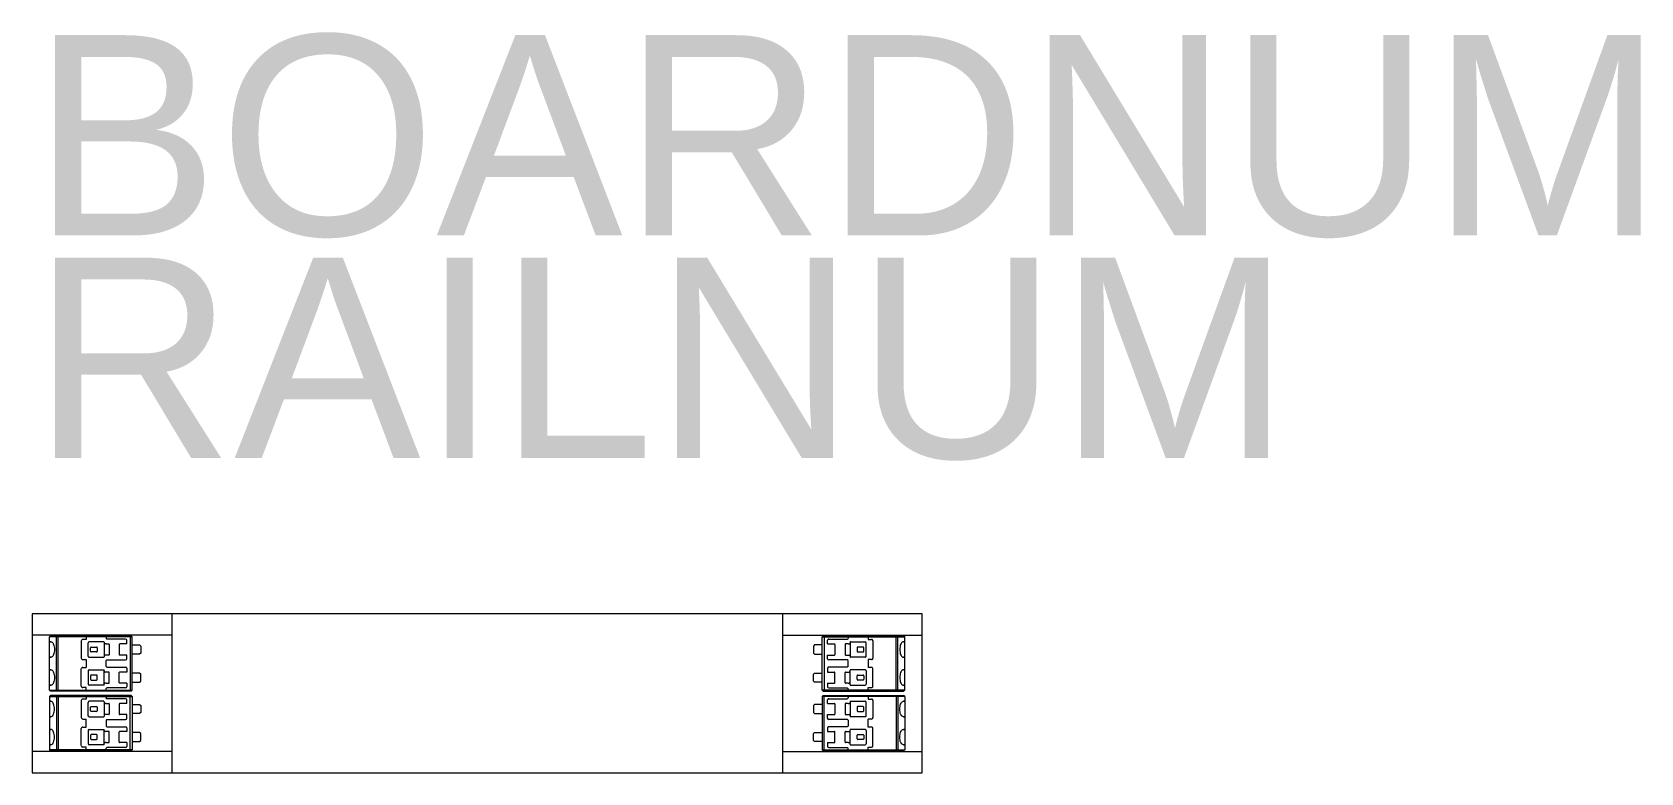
# Model space of a CAD drawing. Header units: inches. Extents: x 0 to 9.04, y -0.45 to 3.71.
import ezdxf

# ---------------------------------------------------------------- set-up
doc = ezdxf.new("R2010")
doc.units = ezdxf.units.IN
doc.header["$LTSCALE"] = 0.5
doc.header["$MEASUREMENT"] = 0
doc.layers.add('CUST DWG', color=7, linetype='CONTINUOUS', lineweight=20)
doc.layers.add('Mounting', color=4, linetype='CONTINUOUS')
doc.styles.add('LSAD_Standard', font='arial.ttf')

msp = doc.modelspace()

# ---------------------------------------------------------------- linework, layer by layer
at = {"layer": 'Mounting', "color": 0, "transparency": 16777216}
for p, q in [((0.785, 0.4467), (0.785, -0.4467)), ((4.215, 0.4467), (4.215, -0.4467)), ((0.785, 0.3267), (0, 0.3267)), ((0.0979, 0.3168), (0.1038, 0.3227)), ((0.0979, 0.3168), (0.1038, 0.3227)), ((0.5624, 0.3168), (0.0979, 0.3168)), ((0.0979, 0.0176), (0.0979, 0.3168)), ((0.1005, 0.2892), (0.1017, 0.2892)), ((0.1052, 0.2892), (0.1005, 0.2892)), ((0.1017, 0.2892), (0.1052, 0.2892)), ((0.5565, 0.3227), (0.1038, 0.3227)), ((0.1413, 0.3227), (0.1359, 0.3168)), ((0.1359, 0.0176), (0.1359, 0.3168)), ((0.1466, 0.3168), (0.1466, 0.3227)), ((0.1466, 0.0176), (0.1466, 0.3168)), ((0.276, 0.2941), (0.276, 0.1977)), ((0.3032, 0.302), (0.2846, 0.302)), ((0.3032, 0.3168), (0.2993, 0.3227)), ((0.3032, 0.3168), (0.3032, 0.302)), ((0.3144, 0.2085), (0.3144, 0.2833)), ((0.3325, 0.2892), (0.3203, 0.2892)), ((0.3357, 0.2892), (0.3325, 0.2892)), ((0.3562, 0.2892), (0.3357, 0.2892)), ((0.3593, 0.2892), (0.3562, 0.2892)), ((0.3853, 0.2892), (0.3593, 0.2892)), ((0.3932, 0.2892), (0.3853, 0.2892)), ((0.402, 0.2892), (0.3932, 0.2892)), ((0.402, 0.2892), (0.402, 0.2892)), ((0.404, 0.2872), (0.404, 0.2046)), ((0.4156, 0.277), (0.4099, 0.277)), ((0.415, 0.3168), (0.4177, 0.3227)), ((0.415, 0.3168), (0.415, 0.3079)), ((0.4203, 0.304), (0.415, 0.3079)), ((0.4156, 0.277), (0.4303, 0.277)), ((0.525, 0.304), (0.4203, 0.304)), ((0.4326, 0.275), (0.4326, 0.2168)), ((0.4896, 0.275), (0.4896, 0.2168)), ((0.531, 0.277), (0.4916, 0.277)), ((0.531, 0.277), (0.531, 0.2981)), ((0.5506, 0.3168), (0.5471, 0.3227)), ((0.5506, 0.3168), (0.5506, 0.0176)), ((0.5624, 0.3168), (0.5565, 0.3227)), ((0.5624, 0.0176), (0.5624, 0.3168)), ((0.5624, 0.2715), (0.6038, 0.2715)), ((0.6038, 0.2715), (0.6097, 0.2656)), ((4.215, 0.3267), (5, 0.3267)), ((4.3962, 0.2715), (4.3903, 0.2656)), ((4.4376, 0.2715), (4.3962, 0.2715)), ((4.4376, 0.3168), (4.4435, 0.3227)), ((4.4376, 0.3168), (4.9021, 0.3168)), ((4.4376, 0.0176), (4.4376, 0.3168)), ((4.4435, 0.3227), (4.8962, 0.3227)), ((4.4494, 0.3168), (4.4529, 0.3227)), ((4.4494, 0.3168), (4.4494, 0.0176)), ((4.469, 0.277), (4.469, 0.2981)), ((4.469, 0.277), (4.5084, 0.277)), ((4.475, 0.304), (4.5797, 0.304)), ((4.5104, 0.275), (4.5104, 0.2168)), ((4.5674, 0.275), (4.5674, 0.2168)), ((4.5844, 0.277), (4.5697, 0.277)), ((4.5797, 0.304), (4.585, 0.3079)), ((4.585, 0.3168), (4.5823, 0.3227)), ((4.5844, 0.277), (4.5901, 0.277)), ((4.585, 0.3168), (4.585, 0.3079)), ((4.596, 0.2872), (4.596, 0.2046)), ((4.598, 0.2892), (4.6068, 0.2892)), ((4.598, 0.2892), (4.598, 0.2892)), ((4.6068, 0.2892), (4.6147, 0.2892)), ((4.6147, 0.2892), (4.6407, 0.2892)), ((4.6407, 0.2892), (4.6438, 0.2892)), ((4.6438, 0.2892), (4.6643, 0.2892)), ((4.6643, 0.2892), (4.6675, 0.2892)), ((4.6675, 0.2892), (4.6797, 0.2892)), ((4.6856, 0.2085), (4.6856, 0.2833)), ((4.6968, 0.3168), (4.7007, 0.3227)), ((4.6968, 0.3168), (4.6968, 0.302)), ((4.6968, 0.302), (4.7154, 0.302)), ((4.724, 0.2941), (4.724, 0.1977)), ((4.8534, 0.3168), (4.8534, 0.3227)), ((4.8534, 0.0176), (4.8534, 0.3168)), ((4.8587, 0.3227), (4.8641, 0.3168)), ((4.8641, 0.0176), (4.8641, 0.3168)), ((4.8983, 0.2892), (4.8948, 0.2892)), ((4.8948, 0.2892), (4.8995, 0.2892)), ((4.9021, 0.3168), (4.8962, 0.3227)), ((4.9021, 0.3168), (4.8962, 0.3227)), ((4.8995, 0.2892), (4.8983, 0.2892)), ((4.9021, 0.0176), (4.9021, 0.3168)), ((0.1005, 0.2026), (0.1052, 0.2026)), ((0.1005, 0.2026), (0.1017, 0.2026)), ((0.1052, 0.2026), (0.1017, 0.2026)), ((0.2846, 0.1898), (0.3032, 0.1898)), ((0.3032, 0.1898), (0.3032, 0.1445)), ((0.3203, 0.2026), (0.3325, 0.2026)), ((0.3282, 0.2361), (0.3282, 0.2557)), ((0.3321, 0.2597), (0.3617, 0.2597)), ((0.3617, 0.2321), (0.3321, 0.2321)), ((0.3325, 0.2026), (0.3357, 0.2026)), ((0.3357, 0.2026), (0.3562, 0.2026)), ((0.3562, 0.2026), (0.3593, 0.2026)), ((0.3593, 0.2026), (0.3853, 0.2026)), ((0.3656, 0.2557), (0.3656, 0.2361)), ((0.3853, 0.2026), (0.3932, 0.2026)), ((0.3932, 0.2026), (0.402, 0.2026)), ((0.4156, 0.2148), (0.4099, 0.2148)), ((0.415, 0.1839), (0.4203, 0.1878)), ((0.415, 0.1504), (0.415, 0.1839)), ((0.4303, 0.2148), (0.4156, 0.2148)), ((0.4203, 0.1878), (0.525, 0.1878)), ((0.531, 0.2148), (0.4916, 0.2148)), ((0.531, 0.1937), (0.531, 0.2148)), ((0.6038, 0.2203), (0.5624, 0.2203)), ((0.6097, 0.2262), (0.6038, 0.2203)), ((0.6097, 0.2656), (0.6097, 0.2262)), ((4.3903, 0.2656), (4.3903, 0.2262)), ((4.3903, 0.2262), (4.3962, 0.2203)), ((4.3962, 0.2203), (4.4376, 0.2203)), ((4.469, 0.1937), (4.469, 0.2148)), ((4.469, 0.2148), (4.5084, 0.2148)), ((4.5797, 0.1878), (4.475, 0.1878)), ((4.5697, 0.2148), (4.5844, 0.2148)), ((4.585, 0.1839), (4.5797, 0.1878)), ((4.5844, 0.2148), (4.5901, 0.2148)), ((4.585, 0.1504), (4.585, 0.1839)), ((4.6068, 0.2026), (4.598, 0.2026)), ((4.6147, 0.2026), (4.6068, 0.2026)), ((4.6407, 0.2026), (4.6147, 0.2026)), ((4.6344, 0.2557), (4.6344, 0.2361)), ((4.6679, 0.2597), (4.6383, 0.2597)), ((4.6383, 0.2321), (4.6679, 0.2321)), ((4.6438, 0.2026), (4.6407, 0.2026)), ((4.6643, 0.2026), (4.6438, 0.2026)), ((4.6675, 0.2026), (4.6643, 0.2026)), ((4.6797, 0.2026), (4.6675, 0.2026)), ((4.6718, 0.2361), (4.6718, 0.2557)), ((4.6968, 0.1898), (4.6968, 0.1445)), ((4.7154, 0.1898), (4.6968, 0.1898)), ((4.8948, 0.2026), (4.8983, 0.2026)), ((4.8995, 0.2026), (4.8948, 0.2026)), ((4.8995, 0.2026), (4.8983, 0.2026)), ((0.1005, 0.1317), (0.1017, 0.1317)), ((0.1052, 0.1317), (0.1005, 0.1317)), ((0.1017, 0.1317), (0.1052, 0.1317)), ((0.276, 0.0402), (0.276, 0.1366)), ((0.2846, 0.1445), (0.3032, 0.1445)), ((0.3144, 0.1258), (0.3144, 0.051)), ((0.3203, 0.1317), (0.3325, 0.1317)), ((0.3282, 0.0983), (0.3282, 0.0786)), ((0.3617, 0.1022), (0.3321, 0.1022)), ((0.3325, 0.1317), (0.3357, 0.1317)), ((0.3357, 0.1317), (0.3562, 0.1317)), ((0.3562, 0.1317), (0.3593, 0.1317)), ((0.3593, 0.1317), (0.3853, 0.1317)), ((0.3656, 0.0786), (0.3656, 0.0983)), ((0.3853, 0.1317), (0.3932, 0.1317)), ((0.3932, 0.1317), (0.402, 0.1317)), ((0.404, 0.0471), (0.404, 0.1298)), ((0.4156, 0.1195), (0.4099, 0.1195)), ((0.415, 0.1504), (0.4203, 0.1465)), ((0.4303, 0.1195), (0.4156, 0.1195)), ((0.4203, 0.1465), (0.525, 0.1465)), ((0.4326, 0.0593), (0.4326, 0.1176)), ((0.4896, 0.0593), (0.4896, 0.1176)), ((0.531, 0.1195), (0.4916, 0.1195)), ((0.531, 0.1406), (0.531, 0.1195)), ((0.6038, 0.114), (0.5624, 0.114)), ((0.6097, 0.1081), (0.6038, 0.114)), ((0.6097, 0.0687), (0.6097, 0.1081)), ((4.3903, 0.1081), (4.3962, 0.114)), ((4.3903, 0.0687), (4.3903, 0.1081)), ((4.3962, 0.114), (4.4376, 0.114)), ((4.469, 0.1406), (4.469, 0.1195)), ((4.469, 0.1195), (4.5084, 0.1195)), ((4.5797, 0.1465), (4.475, 0.1465)), ((4.5104, 0.0593), (4.5104, 0.1176)), ((4.5674, 0.0593), (4.5674, 0.1176)), ((4.5697, 0.1195), (4.5844, 0.1195)), ((4.585, 0.1504), (4.5797, 0.1465)), ((4.5844, 0.1195), (4.5901, 0.1195)), ((4.596, 0.0471), (4.596, 0.1298)), ((4.6068, 0.1317), (4.598, 0.1317)), ((4.6147, 0.1317), (4.6068, 0.1317)), ((4.6407, 0.1317), (4.6147, 0.1317)), ((4.6344, 0.0786), (4.6344, 0.0983)), ((4.6383, 0.1022), (4.6679, 0.1022)), ((4.6438, 0.1317), (4.6407, 0.1317)), ((4.6643, 0.1317), (4.6438, 0.1317)), ((4.6675, 0.1317), (4.6643, 0.1317)), ((4.6797, 0.1317), (4.6675, 0.1317)), ((4.6718, 0.0983), (4.6718, 0.0786)), ((4.6856, 0.1258), (4.6856, 0.051)), ((4.7154, 0.1445), (4.6968, 0.1445)), ((4.724, 0.0402), (4.724, 0.1366)), ((4.8983, 0.1317), (4.8948, 0.1317)), ((4.8948, 0.1317), (4.8995, 0.1317)), ((4.8995, 0.1317), (4.8983, 0.1317)), ((0.0979, 0.0176), (0.5624, 0.0176)), ((0.0979, 0.0176), (0.1038, 0.0116)), ((0.1005, 0.0451), (0.1052, 0.0451)), ((0.1005, 0.0451), (0.1017, 0.0451)), ((0.1052, 0.0451), (0.1017, 0.0451)), ((0.5565, 0.0116), (0.1038, 0.0116)), ((0.1413, 0.0116), (0.1359, 0.0176)), ((0.1466, 0.0176), (0.1466, 0.0116)), ((0.3032, 0.0323), (0.2846, 0.0323)), ((0.3032, 0.0176), (0.2993, 0.0116)), ((0.3032, 0.0176), (0.3032, 0.0323)), ((0.3325, 0.0451), (0.3203, 0.0451)), ((0.3321, 0.0746), (0.3617, 0.0746)), ((0.3357, 0.0451), (0.3325, 0.0451)), ((0.3562, 0.0451), (0.3357, 0.0451)), ((0.3593, 0.0451), (0.3562, 0.0451)), ((0.3853, 0.0451), (0.3593, 0.0451)), ((0.3932, 0.0451), (0.3853, 0.0451)), ((0.402, 0.0451), (0.3932, 0.0451)), ((0.402, 0.0451), (0.402, 0.0451)), ((0.4156, 0.0573), (0.4099, 0.0573)), ((0.4203, 0.0303), (0.415, 0.0264)), ((0.415, 0.0176), (0.415, 0.0264)), ((0.415, 0.0176), (0.4177, 0.0116)), ((0.4156, 0.0573), (0.4303, 0.0573)), ((0.525, 0.0303), (0.4203, 0.0303)), ((0.531, 0.0573), (0.4916, 0.0573)), ((0.531, 0.0573), (0.531, 0.0363)), ((0.5506, 0.0176), (0.5471, 0.0116)), ((0.5624, 0.0176), (0.5565, 0.0116)), ((0.5624, 0.0628), (0.6038, 0.0628)), ((0.6038, 0.0628), (0.6097, 0.0687)), ((4.3962, 0.0628), (4.3903, 0.0687)), ((4.4376, 0.0628), (4.3962, 0.0628)), ((4.9021, 0.0176), (4.4376, 0.0176)), ((4.4376, 0.0176), (4.4435, 0.0116)), ((4.4435, 0.0116), (4.8962, 0.0116)), ((4.4494, 0.0176), (4.4529, 0.0116)), ((4.469, 0.0573), (4.469, 0.0363)), ((4.469, 0.0573), (4.5084, 0.0573)), ((4.475, 0.0303), (4.5797, 0.0303)), ((4.5844, 0.0573), (4.5697, 0.0573)), ((4.5797, 0.0303), (4.585, 0.0264)), ((4.585, 0.0176), (4.5823, 0.0116)), ((4.5844, 0.0573), (4.5901, 0.0573)), ((4.585, 0.0176), (4.585, 0.0264)), ((4.598, 0.0451), (4.6068, 0.0451)), ((4.598, 0.0451), (4.598, 0.0451)), ((4.6068, 0.0451), (4.6147, 0.0451)), ((4.6147, 0.0451), (4.6407, 0.0451)), ((4.6679, 0.0746), (4.6383, 0.0746)), ((4.6407, 0.0451), (4.6438, 0.0451)), ((4.6438, 0.0451), (4.6643, 0.0451)), ((4.6643, 0.0451), (4.6675, 0.0451)), ((4.6675, 0.0451), (4.6797, 0.0451)), ((4.6968, 0.0323), (4.7154, 0.0323)), ((4.6968, 0.0176), (4.6968, 0.0323)), ((4.6968, 0.0176), (4.7007, 0.0116)), ((4.8534, 0.0176), (4.8534, 0.0116)), ((4.8587, 0.0116), (4.8641, 0.0176)), ((4.8948, 0.0451), (4.8983, 0.0451)), ((4.8995, 0.0451), (4.8948, 0.0451)), ((4.9021, 0.0176), (4.8962, 0.0116)), ((4.8995, 0.0451), (4.8983, 0.0451)), ((0.0979, -0.0176), (0.1038, -0.0116)), ((0.0979, -0.0176), (0.5624, -0.0176)), ((0.0979, -0.0176), (0.0979, -0.3168)), ((0.1005, -0.0451), (0.1052, -0.0451)), ((0.1005, -0.0451), (0.1017, -0.0451)), ((0.1052, -0.0451), (0.1017, -0.0451)), ((0.5565, -0.0116), (0.1038, -0.0116)), ((0.1413, -0.0116), (0.1359, -0.0176)), ((0.1359, -0.0176), (0.1359, -0.3168)), ((0.1466, -0.0176), (0.1466, -0.0116)), ((0.1466, -0.0176), (0.1466, -0.3168)), ((0.276, -0.0402), (0.276, -0.1366)), ((0.3032, -0.0323), (0.2846, -0.0323)), ((0.3032, -0.0176), (0.2993, -0.0116)), ((0.3032, -0.0176), (0.3032, -0.0323)), ((0.3144, -0.1258), (0.3144, -0.051)), ((0.3325, -0.0451), (0.3203, -0.0451)), ((0.3282, -0.0983), (0.3282, -0.0786)), ((0.3321, -0.0746), (0.3617, -0.0746)), ((0.3357, -0.0451), (0.3325, -0.0451)), ((0.3562, -0.0451), (0.3357, -0.0451)), ((0.3593, -0.0451), (0.3562, -0.0451)), ((0.3853, -0.0451), (0.3593, -0.0451)), ((0.3656, -0.0786), (0.3656, -0.0983)), ((0.3932, -0.0451), (0.3853, -0.0451)), ((0.402, -0.0451), (0.3932, -0.0451)), ((0.402, -0.0451), (0.402, -0.0451)), ((0.404, -0.0471), (0.404, -0.1298)), ((0.4156, -0.0573), (0.4099, -0.0573)), ((0.415, -0.0176), (0.4177, -0.0116)), ((0.415, -0.0176), (0.415, -0.0264)), ((0.4203, -0.0303), (0.415, -0.0264)), ((0.4156, -0.0573), (0.4303, -0.0573)), ((0.525, -0.0303), (0.4203, -0.0303)), ((0.4326, -0.0593), (0.4326, -0.1176)), ((0.4896, -0.0593), (0.4896, -0.1176)), ((0.531, -0.0573), (0.4916, -0.0573)), ((0.531, -0.0573), (0.531, -0.0363)), ((0.5506, -0.0176), (0.5471, -0.0116)), ((0.5506, -0.3168), (0.5506, -0.0176)), ((0.5624, -0.0176), (0.5565, -0.0116)), ((0.5624, -0.0176), (0.5624, -0.3168)), ((0.5624, -0.0628), (0.6038, -0.0628)), ((0.6038, -0.0628), (0.6097, -0.0687)), ((0.6097, -0.0687), (0.6097, -0.1081)), ((4.3962, -0.0628), (4.3903, -0.0687)), ((4.3903, -0.0687), (4.3903, -0.1081)), ((4.4376, -0.0628), (4.3962, -0.0628)), ((4.4376, -0.0176), (4.4435, -0.0116)), ((4.9021, -0.0176), (4.4376, -0.0176)), ((4.4376, -0.0176), (4.4376, -0.3168)), ((4.4435, -0.0116), (4.8962, -0.0116)), ((4.4494, -0.0176), (4.4529, -0.0116)), ((4.4494, -0.3168), (4.4494, -0.0176)), ((4.469, -0.0573), (4.469, -0.0363)), ((4.469, -0.0573), (4.5084, -0.0573)), ((4.475, -0.0303), (4.5797, -0.0303)), ((4.5104, -0.0593), (4.5104, -0.1176)), ((4.5674, -0.0593), (4.5674, -0.1176)), ((4.5844, -0.0573), (4.5697, -0.0573)), ((4.5797, -0.0303), (4.585, -0.0264)), ((4.585, -0.0176), (4.5823, -0.0116)), ((4.5844, -0.0573), (4.5901, -0.0573)), ((4.585, -0.0176), (4.585, -0.0264)), ((4.596, -0.0471), (4.596, -0.1298)), ((4.598, -0.0451), (4.6068, -0.0451)), ((4.598, -0.0451), (4.598, -0.0451)), ((4.6068, -0.0451), (4.6147, -0.0451)), ((4.6147, -0.0451), (4.6407, -0.0451)), ((4.6344, -0.0786), (4.6344, -0.0983)), ((4.6679, -0.0746), (4.6383, -0.0746)), ((4.6407, -0.0451), (4.6438, -0.0451)), ((4.6438, -0.0451), (4.6643, -0.0451)), ((4.6643, -0.0451), (4.6675, -0.0451)), ((4.6675, -0.0451), (4.6797, -0.0451)), ((4.6718, -0.0983), (4.6718, -0.0786)), ((4.6856, -0.1258), (4.6856, -0.051)), ((4.6968, -0.0176), (4.7007, -0.0116)), ((4.6968, -0.0176), (4.6968, -0.0323)), ((4.6968, -0.0323), (4.7154, -0.0323)), ((4.724, -0.0402), (4.724, -0.1366)), ((4.8534, -0.0176), (4.8534, -0.0116)), ((4.8534, -0.0176), (4.8534, -0.3168)), ((4.8587, -0.0116), (4.8641, -0.0176)), ((4.8641, -0.0176), (4.8641, -0.3168)), ((4.8948, -0.0451), (4.8983, -0.0451)), ((4.8995, -0.0451), (4.8948, -0.0451)), ((4.9021, -0.0176), (4.8962, -0.0116)), ((4.8995, -0.0451), (4.8983, -0.0451)), ((4.9021, -0.0176), (4.9021, -0.3168)), ((0.1005, -0.1317), (0.1017, -0.1317)), ((0.1052, -0.1317), (0.1005, -0.1317)), ((0.1017, -0.1317), (0.1052, -0.1317)), ((0.2846, -0.1445), (0.3032, -0.1445)), ((0.3032, -0.1898), (0.3032, -0.1445)), ((0.3203, -0.1317), (0.3325, -0.1317)), ((0.3617, -0.1022), (0.3321, -0.1022)), ((0.3325, -0.1317), (0.3357, -0.1317)), ((0.3357, -0.1317), (0.3562, -0.1317)), ((0.3562, -0.1317), (0.3593, -0.1317)), ((0.3593, -0.1317), (0.3853, -0.1317)), ((0.3853, -0.1317), (0.3932, -0.1317)), ((0.3932, -0.1317), (0.402, -0.1317)), ((0.4156, -0.1195), (0.4099, -0.1195)), ((0.415, -0.1504), (0.4203, -0.1465)), ((0.415, -0.1504), (0.415, -0.1839)), ((0.4303, -0.1195), (0.4156, -0.1195)), ((0.4203, -0.1465), (0.525, -0.1465)), ((0.531, -0.1195), (0.4916, -0.1195)), ((0.531, -0.1406), (0.531, -0.1195)), ((0.6038, -0.114), (0.5624, -0.114)), ((0.6097, -0.1081), (0.6038, -0.114)), ((4.3903, -0.1081), (4.3962, -0.114)), ((4.3962, -0.114), (4.4376, -0.114)), ((4.469, -0.1406), (4.469, -0.1195)), ((4.469, -0.1195), (4.5084, -0.1195)), ((4.5797, -0.1465), (4.475, -0.1465)), ((4.5697, -0.1195), (4.5844, -0.1195)), ((4.585, -0.1504), (4.5797, -0.1465)), ((4.5844, -0.1195), (4.5901, -0.1195)), ((4.585, -0.1504), (4.585, -0.1839)), ((4.6068, -0.1317), (4.598, -0.1317)), ((4.6147, -0.1317), (4.6068, -0.1317)), ((4.6407, -0.1317), (4.6147, -0.1317)), ((4.6383, -0.1022), (4.6679, -0.1022)), ((4.6438, -0.1317), (4.6407, -0.1317)), ((4.6643, -0.1317), (4.6438, -0.1317)), ((4.6675, -0.1317), (4.6643, -0.1317)), ((4.6797, -0.1317), (4.6675, -0.1317)), ((4.6968, -0.1898), (4.6968, -0.1445)), ((4.7154, -0.1445), (4.6968, -0.1445)), ((4.8983, -0.1317), (4.8948, -0.1317)), ((4.8948, -0.1317), (4.8995, -0.1317)), ((4.8995, -0.1317), (4.8983, -0.1317)), ((0.1005, -0.2026), (0.1052, -0.2026)), ((0.1005, -0.2026), (0.1017, -0.2026)), ((0.1052, -0.2026), (0.1017, -0.2026)), ((0.276, -0.2941), (0.276, -0.1977)), ((0.2846, -0.1898), (0.3032, -0.1898)), ((0.3144, -0.2085), (0.3144, -0.2833)), ((0.3203, -0.2026), (0.3325, -0.2026)), ((0.3282, -0.2361), (0.3282, -0.2557)), ((0.3617, -0.2321), (0.3321, -0.2321)), ((0.3321, -0.2597), (0.3617, -0.2597)), ((0.3325, -0.2026), (0.3357, -0.2026)), ((0.3357, -0.2026), (0.3562, -0.2026)), ((0.3562, -0.2026), (0.3593, -0.2026)), ((0.3593, -0.2026), (0.3853, -0.2026)), ((0.3656, -0.2557), (0.3656, -0.2361)), ((0.3853, -0.2026), (0.3932, -0.2026)), ((0.3932, -0.2026), (0.402, -0.2026)), ((0.404, -0.2872), (0.404, -0.2046)), ((0.4156, -0.2148), (0.4099, -0.2148)), ((0.415, -0.1839), (0.4203, -0.1878)), ((0.4303, -0.2148), (0.4156, -0.2148)), ((0.4203, -0.1878), (0.525, -0.1878)), ((0.4326, -0.275), (0.4326, -0.2168)), ((0.4896, -0.275), (0.4896, -0.2168)), ((0.531, -0.2148), (0.4916, -0.2148)), ((0.531, -0.1937), (0.531, -0.2148)), ((0.6038, -0.2203), (0.5624, -0.2203)), ((0.6097, -0.2262), (0.6038, -0.2203)), ((0.6038, -0.2715), (0.6097, -0.2656)), ((0.6097, -0.2656), (0.6097, -0.2262)), ((4.3903, -0.2262), (4.3962, -0.2203)), ((4.3903, -0.2656), (4.3903, -0.2262)), ((4.3962, -0.2715), (4.3903, -0.2656)), ((4.3962, -0.2203), (4.4376, -0.2203)), ((4.469, -0.1937), (4.469, -0.2148)), ((4.469, -0.2148), (4.5084, -0.2148)), ((4.5797, -0.1878), (4.475, -0.1878)), ((4.5104, -0.275), (4.5104, -0.2168)), ((4.5674, -0.275), (4.5674, -0.2168)), ((4.5697, -0.2148), (4.5844, -0.2148)), ((4.585, -0.1839), (4.5797, -0.1878)), ((4.5844, -0.2148), (4.5901, -0.2148)), ((4.596, -0.2872), (4.596, -0.2046)), ((4.6068, -0.2026), (4.598, -0.2026)), ((4.6147, -0.2026), (4.6068, -0.2026)), ((4.6407, -0.2026), (4.6147, -0.2026)), ((4.6344, -0.2557), (4.6344, -0.2361)), ((4.6383, -0.2321), (4.6679, -0.2321)), ((4.6679, -0.2597), (4.6383, -0.2597)), ((4.6438, -0.2026), (4.6407, -0.2026)), ((4.6643, -0.2026), (4.6438, -0.2026)), ((4.6675, -0.2026), (4.6643, -0.2026)), ((4.6797, -0.2026), (4.6675, -0.2026)), ((4.6718, -0.2361), (4.6718, -0.2557)), ((4.6856, -0.2085), (4.6856, -0.2833)), ((4.7154, -0.1898), (4.6968, -0.1898)), ((4.724, -0.2941), (4.724, -0.1977)), ((4.8948, -0.2026), (4.8983, -0.2026)), ((4.8995, -0.2026), (4.8948, -0.2026)), ((4.8995, -0.2026), (4.8983, -0.2026)), ((0.785, -0.3267), (0, -0.3267)), ((0.5624, -0.3168), (0.0979, -0.3168)), ((0.0979, -0.3168), (0.1038, -0.3227)), ((0.0979, -0.3168), (0.1038, -0.3227)), ((0.1005, -0.2892), (0.1017, -0.2892)), ((0.1052, -0.2892), (0.1005, -0.2892)), ((0.1017, -0.2892), (0.1052, -0.2892)), ((0.5565, -0.3227), (0.1038, -0.3227)), ((0.1413, -0.3227), (0.1359, -0.3168)), ((0.1466, -0.3168), (0.1466, -0.3227)), ((0.3032, -0.302), (0.2846, -0.302)), ((0.3032, -0.3168), (0.2993, -0.3227)), ((0.3032, -0.3168), (0.3032, -0.302)), ((0.3325, -0.2892), (0.3203, -0.2892)), ((0.3357, -0.2892), (0.3325, -0.2892)), ((0.3562, -0.2892), (0.3357, -0.2892)), ((0.3593, -0.2892), (0.3562, -0.2892)), ((0.3853, -0.2892), (0.3593, -0.2892)), ((0.3932, -0.2892), (0.3853, -0.2892)), ((0.402, -0.2892), (0.3932, -0.2892)), ((0.402, -0.2892), (0.402, -0.2892)), ((0.4156, -0.277), (0.4099, -0.277)), ((0.4203, -0.304), (0.415, -0.3079)), ((0.415, -0.3168), (0.415, -0.3079)), ((0.415, -0.3168), (0.4177, -0.3227)), ((0.4156, -0.277), (0.4303, -0.277)), ((0.525, -0.304), (0.4203, -0.304)), ((0.531, -0.277), (0.4916, -0.277)), ((0.531, -0.277), (0.531, -0.2981)), ((0.5506, -0.3168), (0.5471, -0.3227)), ((0.5624, -0.3168), (0.5565, -0.3227)), ((0.5624, -0.2715), (0.6038, -0.2715)), ((4.215, -0.3267), (5, -0.3267)), ((4.4376, -0.2715), (4.3962, -0.2715)), ((4.4376, -0.3168), (4.9021, -0.3168)), ((4.4376, -0.3168), (4.4435, -0.3227)), ((4.4435, -0.3227), (4.8962, -0.3227)), ((4.4494, -0.3168), (4.4529, -0.3227)), ((4.469, -0.277), (4.469, -0.2981)), ((4.469, -0.277), (4.5084, -0.277)), ((4.475, -0.304), (4.5797, -0.304)), ((4.5844, -0.277), (4.5697, -0.277)), ((4.5797, -0.304), (4.585, -0.3079)), ((4.585, -0.3168), (4.5823, -0.3227)), ((4.5844, -0.277), (4.5901, -0.277)), ((4.585, -0.3168), (4.585, -0.3079)), ((4.598, -0.2892), (4.6068, -0.2892)), ((4.598, -0.2892), (4.598, -0.2892)), ((4.6068, -0.2892), (4.6147, -0.2892)), ((4.6147, -0.2892), (4.6407, -0.2892)), ((4.6407, -0.2892), (4.6438, -0.2892)), ((4.6438, -0.2892), (4.6643, -0.2892)), ((4.6643, -0.2892), (4.6675, -0.2892)), ((4.6675, -0.2892), (4.6797, -0.2892)), ((4.6968, -0.302), (4.7154, -0.302)), ((4.6968, -0.3168), (4.6968, -0.302)), ((4.6968, -0.3168), (4.7007, -0.3227)), ((4.8534, -0.3168), (4.8534, -0.3227)), ((4.8587, -0.3227), (4.8641, -0.3168)), ((4.8983, -0.2892), (4.8948, -0.2892)), ((4.8948, -0.2892), (4.8995, -0.2892)), ((4.9021, -0.3168), (4.8962, -0.3227)), ((4.9021, -0.3168), (4.8962, -0.3227)), ((4.8995, -0.2892), (4.8983, -0.2892))]:
    msp.add_line(p, q, dxfattribs=at)
msp.add_lwpolyline([(0, -0.4467), (5, -0.4467), (5, 0.4467), (0, 0.4467)], close=True, dxfattribs=at)
at = {"layer": 'Mounting', "color": 0, "transparency": 16777216, "flags": 128}
for points in [[(0.1005, 0.2892), (0.0981, 0.2881), (0.0979, 0.2869)], [(0.1052, 0.2892), (0.1087, 0.2885), (0.112, 0.2866), (0.1152, 0.2834), (0.118, 0.2791), (0.1205, 0.2737), (0.1224, 0.2676), (0.1239, 0.2607), (0.1248, 0.2534), (0.1251, 0.2459), (0.1248, 0.2384), (0.1239, 0.2311), (0.1224, 0.2242), (0.1205, 0.2181), (0.118, 0.2127), (0.1152, 0.2084), (0.112, 0.2052), (0.1087, 0.2032), (0.1052, 0.2026)], [(4.8948, 0.2892), (4.8913, 0.2885), (4.888, 0.2866), (4.8848, 0.2834), (4.882, 0.2791), (4.8795, 0.2737), (4.8776, 0.2676), (4.8761, 0.2607), (4.8752, 0.2534), (4.8749, 0.2459), (4.8752, 0.2384), (4.8761, 0.2311), (4.8776, 0.2242), (4.8795, 0.2181), (4.882, 0.2127), (4.8848, 0.2084), (4.888, 0.2052), (4.8913, 0.2032), (4.8948, 0.2026)], [(4.8995, 0.2892), (4.9019, 0.2881), (4.9021, 0.2869)], [(0.0979, 0.2049), (0.0991, 0.2028), (0.1005, 0.2026)], [(4.9021, 0.2049), (4.9009, 0.2028), (4.8995, 0.2026)], [(0.1005, 0.1317), (0.0981, 0.1306), (0.0979, 0.1294)], [(0.1052, 0.1317), (0.1087, 0.1311), (0.112, 0.1291), (0.1152, 0.1259), (0.118, 0.1216), (0.1205, 0.1163), (0.1224, 0.1101), (0.1239, 0.1032), (0.1248, 0.0959), (0.1251, 0.0884), (0.1248, 0.0809), (0.1239, 0.0736), (0.1224, 0.0668), (0.1205, 0.0606), (0.118, 0.0552), (0.1152, 0.0509), (0.112, 0.0477), (0.1087, 0.0458), (0.1052, 0.0451)], [(4.8948, 0.1317), (4.8913, 0.1311), (4.888, 0.1291), (4.8848, 0.1259), (4.882, 0.1216), (4.8795, 0.1163), (4.8776, 0.1101), (4.8761, 0.1032), (4.8752, 0.0959), (4.8749, 0.0884), (4.8752, 0.0809), (4.8761, 0.0736), (4.8776, 0.0668), (4.8795, 0.0606), (4.882, 0.0552), (4.8848, 0.0509), (4.888, 0.0477), (4.8913, 0.0458), (4.8948, 0.0451)], [(4.8995, 0.1317), (4.9019, 0.1306), (4.9021, 0.1294)], [(0.0979, 0.0474), (0.0991, 0.0453), (0.1005, 0.0451)], [(4.9021, 0.0474), (4.9009, 0.0453), (4.8995, 0.0451)], [(0.0979, -0.0474), (0.0991, -0.0453), (0.1005, -0.0451)], [(0.1052, -0.1317), (0.1087, -0.1311), (0.112, -0.1291), (0.1152, -0.1259), (0.118, -0.1216), (0.1205, -0.1163), (0.1224, -0.1101), (0.1239, -0.1032), (0.1248, -0.0959), (0.1251, -0.0884), (0.1248, -0.0809), (0.1239, -0.0736), (0.1224, -0.0668), (0.1205, -0.0606), (0.118, -0.0552), (0.1152, -0.0509), (0.112, -0.0477), (0.1087, -0.0458), (0.1052, -0.0451)], [(4.8948, -0.1317), (4.8913, -0.1311), (4.888, -0.1291), (4.8848, -0.1259), (4.882, -0.1216), (4.8795, -0.1163), (4.8776, -0.1101), (4.8761, -0.1032), (4.8752, -0.0959), (4.8749, -0.0884), (4.8752, -0.0809), (4.8761, -0.0736), (4.8776, -0.0668), (4.8795, -0.0606), (4.882, -0.0552), (4.8848, -0.0509), (4.888, -0.0477), (4.8913, -0.0458), (4.8948, -0.0451)], [(4.9021, -0.0474), (4.9009, -0.0453), (4.8995, -0.0451)], [(0.1005, -0.1317), (0.0981, -0.1306), (0.0979, -0.1294)], [(4.8995, -0.1317), (4.9019, -0.1306), (4.9021, -0.1294)], [(0.0979, -0.2049), (0.0991, -0.2028), (0.1005, -0.2026)], [(0.1052, -0.2892), (0.1087, -0.2885), (0.112, -0.2866), (0.1152, -0.2834), (0.118, -0.2791), (0.1205, -0.2737), (0.1224, -0.2676), (0.1239, -0.2607), (0.1248, -0.2534), (0.1251, -0.2459), (0.1248, -0.2384), (0.1239, -0.2311), (0.1224, -0.2242), (0.1205, -0.2181), (0.118, -0.2127), (0.1152, -0.2084), (0.112, -0.2052), (0.1087, -0.2032), (0.1052, -0.2026)], [(4.8948, -0.2892), (4.8913, -0.2885), (4.888, -0.2866), (4.8848, -0.2834), (4.882, -0.2791), (4.8795, -0.2737), (4.8776, -0.2676), (4.8761, -0.2607), (4.8752, -0.2534), (4.8749, -0.2459), (4.8752, -0.2384), (4.8761, -0.2311), (4.8776, -0.2242), (4.8795, -0.2181), (4.882, -0.2127), (4.8848, -0.2084), (4.888, -0.2052), (4.8913, -0.2032), (4.8948, -0.2026)], [(4.9021, -0.2049), (4.9009, -0.2028), (4.8995, -0.2026)], [(0.1005, -0.2892), (0.0981, -0.2881), (0.0979, -0.2869)], [(4.8995, -0.2892), (4.9019, -0.2881), (4.9021, -0.2869)]]:
    msp.add_lwpolyline(points, dxfattribs=at)
at = {"layer": 'Mounting', "color": 0, "transparency": 16777216}
for centre, radius, start, end in [((0.2841, 0.2939), 0.00815, 87.00591, 178.16298), ((0.3203, 0.2833), 0.00591, 89.99999, 179.99998), ((0.402, 0.2872), 0.00197, 360, 90), ((0.4099, 0.2829), 0.00591, 179.99999, 269.99999), ((0.4305, 0.2749), 0.0021, 3.31773, 96.01972), ((0.4916, 0.275), 0.00197, 89.99999, 179.99999), ((0.525, 0.2981), 0.00591, 359.99999, 89.99999), ((4.475, 0.2981), 0.00591, 90.00001, 180.00001), ((4.5084, 0.275), 0.00197, 0.00001, 90.00001), ((4.5695, 0.2749), 0.0021, 83.98028, 176.68227), ((4.5901, 0.2829), 0.00591, 270.00001, 0.00001), ((4.598, 0.2872), 0.00197, 90, 180), ((4.6797, 0.2833), 0.00591, 0.00002, 90.00001), ((4.7159, 0.2939), 0.00815, 1.83702, 92.99409), ((0.2842, 0.1979), 0.00816, 181.89999, 272.93112), ((0.3203, 0.2085), 0.00591, 179.99998, 269.99999), ((0.3321, 0.2557), 0.00394, 90, 180), ((0.3321, 0.2361), 0.00394, 180, 270), ((0.3617, 0.2557), 0.00394, 359.99999, 89.99999), ((0.3617, 0.2361), 0.00394, 269.99999, 359.99999), ((0.402, 0.2046), 0.00197, 270, 359.99995), ((0.4099, 0.2089), 0.00591, 89.99999, 179.99999), ((0.4305, 0.2169), 0.00216, 265.50087, 355.16589), ((0.4916, 0.2168), 0.00197, 179.99999, 269.99999), ((0.525, 0.1937), 0.00591, 269.99999, 359.99999), ((4.475, 0.1937), 0.00591, 180.00001, 270.00001), ((4.5084, 0.2168), 0.00197, 270.00001, 0.00001), ((4.5695, 0.2169), 0.00216, 184.83411, 274.49913), ((4.5901, 0.2089), 0.00591, 0.00001, 90.00001), ((4.598, 0.2046), 0.00197, 180.00005, 270), ((4.6383, 0.2557), 0.00394, 90.00001, 180.00001), ((4.6383, 0.2361), 0.00394, 180.00001, 270.00001), ((4.6679, 0.2557), 0.00394, 0, 90), ((4.6679, 0.2361), 0.00394, 270, 0), ((4.6797, 0.2085), 0.00591, 270.00001, 0.00002), ((4.7158, 0.1979), 0.00816, 267.06888, 358.10001), ((0.2842, 0.1364), 0.00816, 87.06888, 178.10001), ((0.3203, 0.1258), 0.00591, 90.00001, 180.00002), ((0.3321, 0.0983), 0.00394, 90, 180), ((0.3617, 0.0983), 0.00394, 0.00001, 90.00001), ((0.402, 0.1298), 0.00197, 0.00005, 90), ((0.4099, 0.1254), 0.00591, 180.00001, 270.00001), ((0.4305, 0.1174), 0.00216, 4.83411, 94.49913), ((0.4916, 0.1176), 0.00197, 90.00001, 180.00001), ((0.525, 0.1406), 0.00591, 0.00001, 90.00001), ((4.475, 0.1406), 0.00591, 89.99999, 179.99999), ((4.5084, 0.1176), 0.00197, 359.99999, 89.99999), ((4.5695, 0.1174), 0.00216, 85.50087, 175.16589), ((4.5901, 0.1254), 0.00591, 269.99999, 359.99999), ((4.598, 0.1298), 0.00197, 90, 179.99995), ((4.6383, 0.0983), 0.00394, 89.99999, 179.99999), ((4.6679, 0.0983), 0.00394, 0, 90), ((4.6797, 0.1258), 0.00591, 359.99998, 89.99999), ((4.7158, 0.1364), 0.00816, 1.89999, 92.93112), ((0.2841, 0.0404), 0.00815, 181.83702, 272.99409), ((0.3203, 0.051), 0.00591, 180.00002, 270.00001), ((0.3321, 0.0786), 0.00394, 180, 270), ((0.3617, 0.0786), 0.00394, 270.00001, 0.00001), ((0.402, 0.0471), 0.00197, 270, 0), ((0.4099, 0.0514), 0.00591, 90.00001, 180.00001), ((0.4305, 0.0594), 0.0021, 263.98028, 356.68227), ((0.4916, 0.0593), 0.00197, 180.00001, 270.00001), ((0.525, 0.0363), 0.00591, 270.00001, 0.00001), ((4.475, 0.0363), 0.00591, 179.99999, 269.99999), ((4.5084, 0.0593), 0.00197, 269.99999, 359.99999), ((4.5695, 0.0594), 0.0021, 183.31773, 276.01972), ((4.5901, 0.0514), 0.00591, 359.99999, 89.99999), ((4.598, 0.0471), 0.00197, 180, 270), ((4.6383, 0.0786), 0.00394, 179.99999, 269.99999), ((4.6679, 0.0786), 0.00394, 270, 0), ((4.6797, 0.051), 0.00591, 269.99999, 359.99998), ((4.7159, 0.0404), 0.00815, 267.00591, 358.16298), ((0.2841, -0.0404), 0.00815, 87.00591, 178.16298), ((0.3203, -0.051), 0.00591, 89.99999, 179.99998), ((0.3321, -0.0786), 0.00394, 90, 180), ((0.3617, -0.0786), 0.00394, 359.99999, 89.99999), ((0.402, -0.0471), 0.00197, 360, 90), ((0.4099, -0.0514), 0.00591, 179.99999, 269.99999), ((0.4305, -0.0594), 0.0021, 3.31773, 96.01972), ((0.4916, -0.0593), 0.00197, 89.99999, 179.99999), ((0.525, -0.0363), 0.00591, 359.99999, 89.99999), ((4.475, -0.0363), 0.00591, 90.00001, 180.00001), ((4.5084, -0.0593), 0.00197, 0.00001, 90.00001), ((4.5695, -0.0594), 0.0021, 83.98028, 176.68227), ((4.5901, -0.0514), 0.00591, 270.00001, 0.00001), ((4.598, -0.0471), 0.00197, 90, 180), ((4.6383, -0.0786), 0.00394, 90.00001, 180.00001), ((4.6679, -0.0786), 0.00394, 0, 90), ((4.6797, -0.051), 0.00591, 0.00002, 90.00001), ((4.7159, -0.0404), 0.00815, 1.83702, 92.99409), ((0.2842, -0.1364), 0.00816, 181.89999, 272.93112), ((0.3203, -0.1258), 0.00591, 179.99998, 269.99999), ((0.3321, -0.0983), 0.00394, 180, 270), ((0.3617, -0.0983), 0.00394, 269.99999, 359.99999), ((0.402, -0.1298), 0.00197, 270, 359.99995), ((0.4099, -0.1254), 0.00591, 89.99999, 179.99999), ((0.4305, -0.1174), 0.00216, 265.50087, 355.16589), ((0.4916, -0.1176), 0.00197, 179.99999, 269.99999), ((0.525, -0.1406), 0.00591, 269.99999, 359.99999), ((4.475, -0.1406), 0.00591, 180.00001, 270.00001), ((4.5084, -0.1176), 0.00197, 270.00001, 0.00001), ((4.5695, -0.1174), 0.00216, 184.83411, 274.49913), ((4.5901, -0.1254), 0.00591, 0.00001, 90.00001), ((4.598, -0.1298), 0.00197, 180.00005, 270), ((4.6383, -0.0983), 0.00394, 180.00001, 270.00001), ((4.6679, -0.0983), 0.00394, 270, 0), ((4.6797, -0.1258), 0.00591, 270.00001, 0.00002), ((4.7158, -0.1364), 0.00816, 267.06888, 358.10001), ((0.2842, -0.1979), 0.00816, 87.06888, 178.10001), ((0.3203, -0.2085), 0.00591, 90.00001, 180.00002), ((0.3321, -0.2361), 0.00394, 90, 180), ((0.3321, -0.2557), 0.00394, 180, 270), ((0.3617, -0.2361), 0.00394, 0.00001, 90.00001), ((0.3617, -0.2557), 0.00394, 270.00001, 0.00001), ((0.402, -0.2046), 0.00197, 0.00005, 90), ((0.4099, -0.2089), 0.00591, 180.00001, 270.00001), ((0.4305, -0.2169), 0.00216, 4.83411, 94.49913), ((0.4916, -0.2168), 0.00197, 90.00001, 180.00001), ((0.525, -0.1937), 0.00591, 0.00001, 90.00001), ((4.475, -0.1937), 0.00591, 89.99999, 179.99999), ((4.5084, -0.2168), 0.00197, 359.99999, 89.99999), ((4.5695, -0.2169), 0.00216, 85.50087, 175.16589), ((4.5901, -0.2089), 0.00591, 269.99999, 359.99999), ((4.598, -0.2046), 0.00197, 90, 179.99995), ((4.6383, -0.2361), 0.00394, 89.99999, 179.99999), ((4.6383, -0.2557), 0.00394, 179.99999, 269.99999), ((4.6679, -0.2361), 0.00394, 0, 90), ((4.6679, -0.2557), 0.00394, 270, 0), ((4.6797, -0.2085), 0.00591, 359.99998, 89.99999), ((4.7158, -0.1979), 0.00816, 1.89999, 92.93112), ((0.2841, -0.2939), 0.00815, 181.83702, 272.99409), ((0.3203, -0.2833), 0.00591, 180.00002, 270.00001), ((0.402, -0.2872), 0.00197, 270, 0), ((0.4099, -0.2829), 0.00591, 90.00001, 180.00001), ((0.4305, -0.2749), 0.0021, 263.98028, 356.68227), ((0.4916, -0.275), 0.00197, 180.00001, 270.00001), ((0.525, -0.2981), 0.00591, 270.00001, 0.00001), ((4.475, -0.2981), 0.00591, 179.99999, 269.99999), ((4.5084, -0.275), 0.00197, 269.99999, 359.99999), ((4.5695, -0.2749), 0.0021, 183.31773, 276.01972), ((4.5901, -0.2829), 0.00591, 359.99999, 89.99999), ((4.598, -0.2872), 0.00197, 180, 270), ((4.6797, -0.2833), 0.00591, 269.99999, 359.99998), ((4.7159, -0.2939), 0.00815, 267.00591, 358.16298)]:
    msp.add_arc(centre, radius, start, end, dxfattribs=at)

# ---------------------------------------------------------------- texts
at = {"layer": 'CUST DWG', "ltscale": 0.5, "transparency": 16777216, "style": 'LSAD_Standard'}
for tag, p, s in [('BOARDNUM', (0, 2.5717), 'BD____'), ('RAILNUM', (0, 1.3217), 'RA____')]:
    msp.add_attdef(tag, p, s, height=1.125, dxfattribs=at)

doc.saveas('drawing.dxf')
